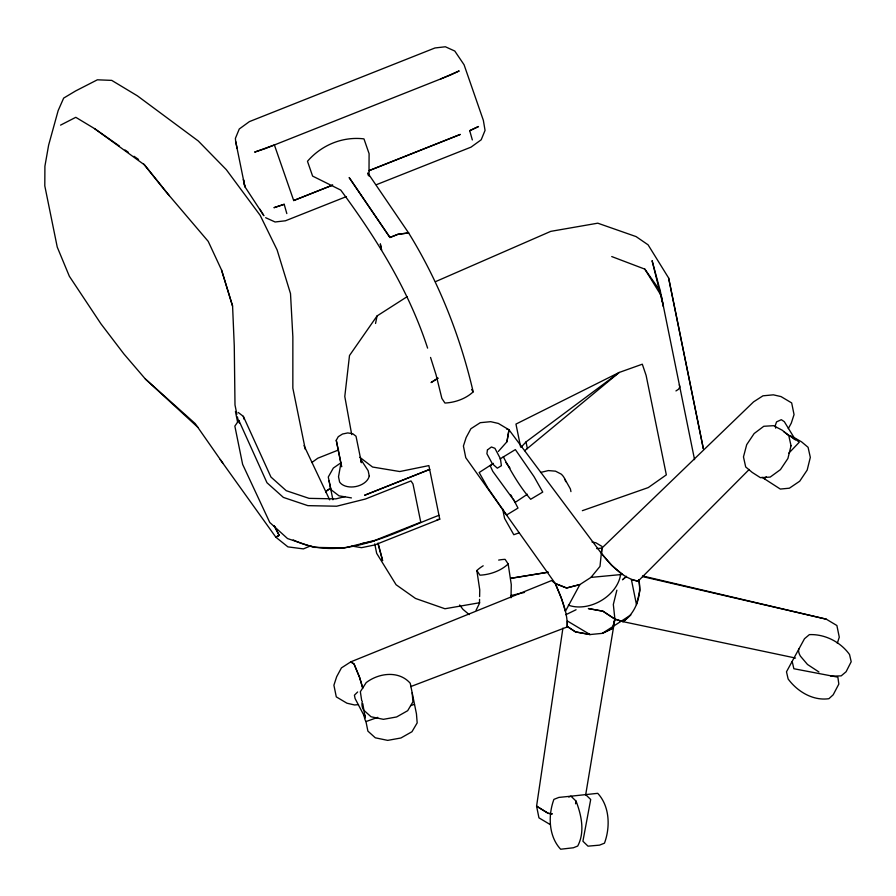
<?xml version="1.0" encoding="UTF-8"?>
<svg xmlns="http://www.w3.org/2000/svg" width="896" height="896" viewBox="0 0 896 896"><rect width="100%" height="100%" fill="white"/><g stroke="black" fill="none" stroke-linecap="round" stroke-linejoin="round"><path stroke-width="1.34" d="M368.995 176.075L369.096 153.686L363.966 138.88A65.755 62.978 -63.1 0 0 307.474 161.291L312.614 176.098L340.738 190.075C376.611 238.616 408.8 290.405 427.605 348.118M479.562 599.301L479.483 603.355L476.09 610.198M479.618 596.602L479.752 589.848L476.851 570.55A32.861 21.806 -11.5 0 1 483.19 565.802M511 597.789L511.28 584.629L508.166 563.965L505.098 559.35A32.861 21.806 -11.5 0 0 498.658 560.09M410.67 686.605L567.213 626.954C567.784 611.744 560.941 597.318 555.296 583.531L465.763 457.688L463.411 446.018L466.144 437.528L470.904 428.725L480.267 422.688L490.683 421.68L498.366 423.438L508.995 429.789L601.597 553.65C611.262 565.242 622.563 578.334 638.131 581.157L749.19 469.47M567.213 626.954L567.37 620.995L590.05 634.547L602.336 633.36L612.595 628.387L614.891 619.102L613.334 604.464L616.874 590.162M562.912 628.118L536.581 806.165L538.944 817.846L549.584 824.197M585.693 794.741L614.891 619.102L602.918 611.173L588.358 608.563L602.907 611.195L614.891 619.102L623.022 621.656L795.547 658.056M498.333 451.461L506.946 441.762L508.995 429.789L506.576 428.982M506.934 441.762L508.995 429.789M369.242 475.955L368.144 470.691L360.674 459.178L361.413 462.683L356.014 436.229L352.755 433.742L347.771 432.925L342.496 434.022L338.262 436.699L336.258 440.283L340.917 463.232L338.52 476.762L339.595 482.026A15.68 10.405 -11.5 0 0 355.981 486.517A15.68 10.405 -11.5 0 0 369.253 475.955M575.557 803.802L576.061 801.114L570.965 796.186L558.858 797.418L553.907 799.378C547.982 815.315 548.542 836.293 560.65 849.229L573.373 847.773L577.718 846.037C585.11 831.992 581.448 815.214 576.061 801.114M375.547 323.467L377.07 315.941L407.31 296.565M837.312 643.25L839.283 637.179L836.886 625.52L826.28 619.181L642.51 575.949M792.21 661.55L793.856 668.73L837.872 677.163L838.824 684.085L833.19 694.803L828.912 698.69C812.986 701.019 797.328 691.51 788.133 678.978L786.486 671.798L804.496 638.725L809.379 634.626C824.902 633.954 840.56 641.95 849.554 654.55L851.2 661.73L846.082 671.765L841.198 675.864L830.906 676.211M788.323 428.59L791.302 423.091L794.046 414.613L791.672 402.92L781.032 396.592L773.36 394.834L762.955 395.819L753.57 401.867L601.877 548.106L596.714 548.61M668.618 278.018L703.382 448.885L668.629 278.006L648.088 244.832L636.093 236.6L597.766 223.182L550.771 231.358L435.478 281.669M659.086 288.904L663.421 306.387M238.829 420.381L234.853 426.115L242.626 464.363L269.774 522.48L287.538 538.563L313.69 547.355L344.467 547.971L375.2 540.277L420.762 522.2L412.989 483.952L410.984 480.939L365.434 499.027L336.672 506.218L307.866 505.646L283.382 497.414L266.974 482.742L238.829 420.381L239.389 423.114M377.07 315.941L349.496 355.522L344.792 396.502L351.714 434.616M325.786 492.498L327.242 490.403L330.646 488.219L327.242 490.414M590.957 577.405L599.984 566.406L601.877 548.106L601.597 553.65L611.565 565.298L622.597 574.414L590.957 577.405L579.891 584.562L566.574 587.989L555.296 583.531L551.589 580.563L350.806 661.853L354.066 664.026L359.621 677.477L362.768 688.195L359.598 677.488L354.066 664.026L350.795 661.864L341.421 667.901L336.672 676.715L333.906 685.216L336.291 696.875L346.931 703.203L354.603 704.973L358.501 704.614M521.27 447.048L526.019 441.918L619.203 372.456L642.309 364.202L646.117 375.402L666.333 474.858L648.256 487.581L582.344 510.686M762.048 477.31L764.366 478.766L766.248 476.795M788.872 453.107L799.243 442.254L793.677 437.584M357.661 691.981L354.413 695.184L355.085 698.533L365.176 717.741L364.806 714.974M623.022 621.634L630.851 614.97L602.336 633.36L612.606 628.365L614.891 619.102L623.022 621.634C636.227 612.707 641.838 594.91 638.859 579.622L639.99 590.262L636.462 604.576L631.411 579.656L638.154 581.157M524.686 450.699L619.203 372.456L515.962 424.088L520.632 447.037M311.864 462.493L317.834 458.192L338.587 449.949M341.152 462.638L333.323 468.07L328.283 477.008L332.909 499.755M493.405 463.355L479.158 472.528L487.894 488.029L506.542 515.032L518 508.077L513.307 499.05M499.99 458.965L515.357 449.59L534.005 476.594L542.741 492.094L530.667 499.274C519.59 486.562 511.112 471.621 503.283 456.758L503.798 456.781M527.419 494.222L515.334 502.286L492.778 471.352L490.112 465.55L491.221 465.36M675.942 390.936L678.574 389.234L679.806 386.994L679.358 384.798M60.558 125.126L75.79 117.32L94.483 128.576L119.336 145.992M565.824 614.723L576.072 609.739M469.717 130.693L478.498 126.526L469.706 130.682L472.338 139.944M310.8 545.787L303.419 548.89L287.918 546.874L275.834 537.197L220.203 459.502M568.792 797.059L570.965 796.186L597.722 793.33C609.829 806.266 610.389 827.243 604.464 843.181L599.514 845.141L588.011 846.16L582.915 841.232L590.699 799.49L585.603 794.562M293.698 200.547L332.73 185.058L293.698 200.536L274.389 144.962L254.643 152.107L264.88 148.736L450.408 75.074L459.2 70.93L440.888 78.882M346.461 196.571L285.477 220.774L275.094 221.984L265.664 217.706M376.309 184.733L471.016 147.146L481.197 139.787L485.05 130.39L483.358 120.355L464.072 64.77L454.776 51.038L445.379 46.771L434.963 47.97L249.424 121.598L239.266 128.99L235.402 138.354L235.659 141.389L244.866 186.659L263.872 215.712L259.795 209.082M359.856 457.341L372.557 467.029L399.762 471.542L428.87 465.595L439.757 519.154L374.763 544.958L361.525 547.669L351.904 546.067M293.216 539.93C342.205 563.595 393.546 532.314 438.984 515.323M361.682 700.526L360.349 691.701L366.173 682.64C378.784 672.93 398.854 670.286 410.234 683.245L416.45 713.843L417.178 722.893L411.958 731.73L400.915 737.99L387.688 740.376L375.301 737.8L367.898 731.125L365.96 721.571L377.765 717.36M410.57 705.69L414.512 704.29M519.064 532.874L513.789 534.722L504.56 518.336L502.622 508.794M284.189 204.299L273.941 207.693L284.189 204.322L286.821 213.573M345.251 496.552L335.877 498.882L309.042 498.355L286.238 490.694L270.939 477.03L243.354 416.371L238.235 412.474M540.512 472.472L548.363 470.579L555.498 471.162L561.176 474.096A28.526 19.51 -45.1 0 1 565.712 481.656M510.944 595.549L524.563 592.402M437.114 519.691L439.757 519.154M360.752 543.838L373.99 541.139M479.662 602.728L444.942 608.754L415.52 598.461L396.088 584.741L376.667 553.336L374.741 543.872M408.598 232.915L397.936 234.315L389.939 237.462L349.16 177.565L389.95 237.507L397.925 234.293L408.598 232.915L367.797 173.006L368.267 175.347M552.093 813.893L548.139 813.31L536.581 806.165L548.139 813.299L552.082 813.882M351.422 497.907L339.046 495.846L330.893 489.608L329.067 480.838M592.021 542.024L595.84 542.763L601.91 546.392M642.499 576.565L826.28 619.181M611.733 256.558L644.84 269.136L660.318 291.088L694.568 459.659M793.845 437.427L801.584 441.862L808.08 447.306L810.32 457.363L807.184 470.064L799.725 481.197L789.387 488.197L780.315 489.059L764.366 478.766M818.933 671.989L807.498 664.474L800.419 656.152A25.558 11.166 29.2 0 1 798.762 648.962M124.992 149.957L128.374 152.331M134.03 156.285L138.544 159.454M783.899 431.738L795.536 439.981L784.325 421.691L781.312 419.686L776.552 421.893L775.32 425.41L775.656 428.142M94.483 128.576L144.614 164.987L169.277 195.63M469.202 614.622L462.918 609.302L459.659 605.002M790.53 435.534L794.528 439.096M305.29 449.333L292.846 388.136L292.858 336.896L290.506 293.619L277.099 249.906L260.176 215.354L226.318 169.669L198.251 140.963L137.357 95.816L111.72 80.382L97.373 79.811L75.611 90.955L63.661 98.101L58.15 110.622L48.619 145.163L44.912 166.219L44.8 185.886L57.243 247.083L69.339 276.237L100.934 323.814L123.872 353.92L145.376 379.008L195.182 423.573L222.779 463.086M145.376 379.008L197.904 427.358M143.629 163.934L165.626 191.33L208.208 241.36L221.536 269.998L232.579 306.062L234.27 345.923L234.998 404.97L236.891 414.288M505.96 462.56L509.981 468.082M471.654 389.536L473.178 391.843A32.771 21.75 -11.5 0 1 444.942 403.043L441.874 398.429L436.027 374.696L430.55 357.426M476.851 570.55L479.931 575.176A32.771 21.75 -11.5 0 0 508.166 563.965M510.608 494.738L511.963 496.888M644.84 269.136L661.248 295.68L663.41 306.41M408.587 232.882C438.771 281.747 460.186 335.955 473.178 391.843M564.883 479.158L570.394 488.947L570.942 491.613M304.035 445.626L329.672 499.867M221.536 269.998L232.557 306.051M377.798 543.323L382.626 560.616L378.168 543.211M660.318 291.088L652.086 260.646L658.414 286.216M336.258 440.283L341.645 466.749L340.917 463.232M235.659 141.389L237.093 148.411M526.019 441.918L527.386 448.672M365.176 717.741L362.779 703.651M243.354 416.371L243.902 419.07M237.429 416.942L237.978 419.608M235.435 411.488L237.63 422.296M412.182 692.81L412.91 701.859L407.68 710.696L396.637 716.957L383.41 719.331L371.034 716.766L363.63 710.091A25.558 16.957 -11.5 0 1 362.298 701.266M620.659 573.787A35.045 25.637 -29.4 0 1 601.474 600.454A35.045 25.637 -29.4 0 1 568.389 605.147M365.96 721.571A25.558 16.957 -11.5 0 1 364.28 715.333M487.435 449.938L486.909 453.712L492.341 463.736L497.336 468.182L501.39 465.718L500.45 458.797L494.917 448.302L491.4 446.992L487.435 449.938M791.034 445.76L787.909 458.472L780.45 469.605L770.213 477.075L760.424 477.68L752.192 472.405L745.696 466.95L743.467 456.904L746.693 444.674L754.141 433.541L763.784 426.283L773.562 425.678L782.298 430.259L788.805 435.714L791.034 445.76M579.891 584.562L565.398 611.33L561.266 597.755L555.296 583.531L566.574 587.989L579.891 584.562M626.394 576.419L622.485 579.768L626.405 576.43M437.898 378.19L431.077 382.558L437.909 378.202M279.149 535.338L275.834 537.197L279.182 535.349L274.21 525.784L279.149 535.338M460.197 134.467L369.152 170.61L460.197 134.467M429.654 469.426L364.661 495.242L429.654 469.426M548.094 572.208L510.832 578.312L548.083 572.219M590.05 634.547L575.523 631.904L567.874 626.864L575.523 631.904L590.05 634.547M380.352 244.093L381.562 249.995L380.352 244.093M244.866 186.659L243.432 179.637L244.866 186.659"/></g></svg>
